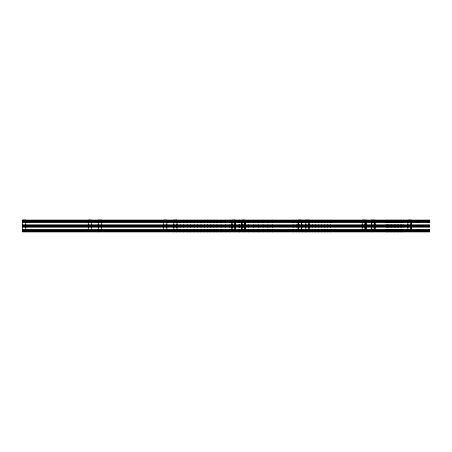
<?xml version="1.0" encoding="UTF-8"?>
<svg xmlns="http://www.w3.org/2000/svg" width="452" height="452" viewBox="0 0 452 452"><rect width="100%" height="100%" fill="white"/><g stroke="black" fill="none" stroke-linecap="round" stroke-linejoin="round"><path stroke-width="0.68" d="M22.6 220.107L25.741 220.107M88.304 220.107L91.451 220.107M98.468 220.107L101.615 220.107M163.686 220.107L166.828 220.107M173.85 220.107L176.992 220.107M232.04 220.107L235.486 220.107M241.86 220.107L245.199 220.107M298.19 220.107L301.427 220.107M305.806 220.107L309.015 220.107M362.538 220.107L366.267 220.107M371.764 220.107L375.081 220.107M408.049 220.107L411.495 220.107M22.6 220.689L429.4 220.689M22.6 221.277L418.01 221.277M419.829 221.277L429.394 221.277M22.6 221.864L429.4 221.864M22.6 222.452L429.4 222.452L429.4 220.096L22.6 220.096L22.6 231.904L429.4 231.904L429.4 229.548L22.6 229.548M22.6 224.819L429.4 224.819L429.4 227.181L22.6 227.181M22.6 225.412L429.4 225.412M22.6 226L418.01 226M419.829 226L429.394 226M22.6 226.588L429.4 226.588M22.6 230.136L429.4 230.136M22.6 230.723L418.01 230.723M419.829 230.723L429.394 230.723M22.6 231.311L429.4 231.311M428.993 220.096L428.993 220.689M428.993 221.864L428.993 222.452M428.993 224.819L428.993 225.412M428.993 226.588L428.993 227.181M428.993 229.548L428.993 230.136M428.993 231.311L428.993 231.904M428.937 220.689L428.937 221.864M428.937 225.412L428.937 226.588M428.937 230.136L428.937 231.311M419.829 220.689L419.829 221.864M419.829 225.412L419.829 226.588M419.829 230.136L419.829 231.311M418.01 220.689L418.01 221.864M418.01 225.412L418.01 226.588M418.01 230.136L418.01 231.311M417.552 220.689L417.552 221.864M417.552 225.412L417.552 226.588M417.552 230.136L417.552 231.311M411.495 222.186L411.495 224.966M411.495 227.045L411.495 229.819M411.388 222.186L411.388 224.966M411.388 227.045L411.388 229.819M411.235 222.186L411.235 224.966M411.235 227.045L411.235 229.819M411.083 222.186L411.083 224.966M411.083 227.045L411.083 229.819M410.93 222.452L410.93 224.819M410.93 227.181L410.93 229.548M407.896 222.452L407.896 224.819M407.896 227.181L407.896 229.548M403.596 221.864L403.596 222.452M403.596 229.548L403.596 230.136M403.167 220.096L403.167 222.452M403.167 224.819L403.167 227.181M403.167 229.548L403.167 231.904M401.67 220.096L401.67 222.452M401.67 224.819L401.67 227.181M401.67 229.548L401.67 231.904M400.184 220.096L400.184 220.689M400.184 221.864L400.184 222.452M400.184 224.819L400.184 225.412M400.184 226.588L400.184 227.181M400.184 229.548L400.184 230.136M400.184 231.311L400.184 231.904M400.11 220.689L400.11 221.864M400.11 225.412L400.11 226.588M400.11 230.136L400.11 231.311M398.709 220.096L398.709 220.689M398.709 221.864L398.709 222.452M398.709 224.819L398.709 225.412M398.709 226.588L398.709 227.181M398.709 229.548L398.709 230.136M398.709 231.311L398.709 231.904M398.636 220.689L398.636 221.864M398.636 225.412L398.636 226.588M398.636 230.136L398.636 231.311M397.246 220.096L397.246 222.452M397.246 224.819L397.246 227.181M397.246 229.548L397.246 231.904M395.799 220.096L395.799 220.689M395.799 221.864L395.799 222.452M395.799 224.819L395.799 225.412M395.799 226.588L395.799 227.181M395.799 229.548L395.799 230.136M395.799 231.311L395.799 231.904M395.72 220.689L395.72 221.864M395.72 225.412L395.72 226.588M395.72 230.136L395.72 231.311M394.37 220.096L394.37 220.689M394.37 221.864L394.37 222.452M394.37 224.819L394.37 225.412M394.37 226.588L394.37 227.181M394.37 229.548L394.37 230.136M394.37 231.311L394.37 231.904M394.285 220.689L394.285 221.864M394.285 225.412L394.285 226.588M394.285 230.136L394.285 231.311M392.957 220.096L392.957 220.689M392.957 221.864L392.957 222.452M392.957 224.819L392.957 225.412M392.957 226.588L392.957 227.181M392.957 229.548L392.957 230.136M392.957 231.311L392.957 231.904M392.867 220.689L392.867 221.864M392.867 225.412L392.867 226.588M392.867 230.136L392.867 231.311M391.562 220.096L391.562 220.689M391.562 221.864L391.562 222.452M391.562 224.819L391.562 225.412M391.562 226.588L391.562 227.181M391.562 229.548L391.562 230.136M391.562 231.311L391.562 231.904M391.466 220.689L391.466 221.864M391.466 225.412L391.466 226.588M391.466 230.136L391.466 231.311M390.183 220.096L390.183 220.689M390.183 221.864L390.183 222.452M390.183 224.819L390.183 225.412M390.183 226.588L390.183 227.181M390.183 229.548L390.183 230.136M390.183 231.311L390.183 231.904M390.087 220.689L390.087 221.864M390.087 225.412L390.087 226.588M390.087 230.136L390.087 231.311M388.827 220.096L388.827 220.689M388.827 221.864L388.827 222.452M388.827 224.819L388.827 225.412M388.827 226.588L388.827 227.181M388.827 229.548L388.827 230.136M388.827 231.311L388.827 231.904M388.726 220.689L388.726 221.864M388.726 225.412L388.726 226.588M388.726 230.136L388.726 231.311M387.488 220.096L387.488 220.689M387.488 221.864L387.488 222.452M387.488 224.819L387.488 225.412M387.488 226.588L387.488 227.181M387.488 229.548L387.488 230.136M387.488 231.311L387.488 231.904M387.381 220.689L387.381 221.864M387.381 225.412L387.381 226.588M387.381 230.136L387.381 231.311M387.036 221.864L387.036 222.452M387.036 229.548L387.036 230.136M386.217 220.096L386.217 220.689M386.217 221.864L386.217 222.452M386.217 224.819L386.217 225.412M386.217 226.588L386.217 227.181M386.217 229.548L386.217 230.136M386.217 231.311L386.217 231.904M386.115 220.689L386.115 221.864M386.115 225.412L386.115 226.588M386.115 230.136L386.115 231.311M375.081 222.186L375.081 224.966M375.081 227.045L375.081 229.819M374.787 222.186L374.787 224.966M374.787 227.045L374.787 229.819M374.499 222.186L374.499 224.966M374.499 227.045L374.499 229.819M374.205 222.452L374.205 224.819M374.205 227.181L374.205 229.548M371.764 222.186L371.764 224.966M371.764 227.045L371.764 229.819M371.465 220.096L371.465 220.689M371.465 221.864L371.465 225.412M371.465 226.588L371.465 230.136M371.465 231.311L371.465 231.904M366.267 222.186L366.267 224.966M366.267 227.045L366.267 229.819M365.854 222.186L365.854 224.966M365.854 227.045L365.854 229.819M365.561 222.186L365.561 224.966M365.561 227.045L365.561 229.819M365.267 222.186L365.267 224.966M365.267 227.045L365.267 229.819M365.171 220.689L365.171 221.864M365.171 225.412L365.171 226.588M365.171 230.136L365.171 231.311M364.979 222.452L364.979 224.819M364.979 227.181L364.979 229.548M362.244 222.452L362.244 224.819M362.244 227.181L362.244 229.548M331.288 221.864L331.288 222.452M331.288 229.548L331.288 230.136M330.525 220.096L330.525 220.689M330.525 221.864L330.525 222.452M330.525 224.819L330.525 225.412M330.525 226.588L330.525 227.181M330.525 229.548L330.525 230.136M330.525 231.311L330.525 231.904M330.423 220.689L330.423 221.864M330.423 225.412L330.423 226.588M330.423 230.136L330.423 231.311M327.666 220.096L327.666 222.452M327.666 224.819L327.666 227.181M327.666 229.548L327.666 231.904M324.734 220.096L324.734 222.452M324.734 224.819L324.734 227.181M324.734 229.548L324.734 231.904M321.734 220.096L321.734 222.452M321.734 224.819L321.734 227.181M321.734 229.548L321.734 231.904M318.666 220.096L318.666 220.689M318.666 221.864L318.666 222.452M318.666 224.819L318.666 225.412M318.666 226.588L318.666 227.181M318.666 229.548L318.666 230.136M318.666 231.311L318.666 231.904M318.603 220.689L318.603 221.864M318.603 225.412L318.603 226.588M318.603 230.136L318.603 231.311M315.541 220.096L315.541 220.689M315.541 221.864L315.541 222.452M315.541 224.819L315.541 225.412M315.541 226.588L315.541 227.181M315.541 229.548L315.541 230.136M315.541 231.311L315.541 231.904M315.496 220.689L315.496 221.864M315.496 225.412L315.496 226.588M315.496 230.136L315.496 231.311M312.383 220.096L312.383 222.452M312.383 224.819L312.383 227.181M312.383 229.548L312.383 231.904M309.191 220.096L309.191 222.452M309.191 224.819L309.191 227.181M309.191 229.548L309.191 231.904M309.015 222.186L308.982 224.966M308.982 227.045L308.942 229.819M308.908 222.452L308.908 224.819M308.908 227.181L308.908 229.548M305.976 220.096L305.976 222.452M305.976 224.819L305.976 227.181M305.976 229.548L305.976 231.904M305.772 222.452L305.772 224.819M305.772 227.181L305.772 229.548M305.467 220.096L305.456 220.689M305.473 221.864L305.467 222.452M305.467 224.819L305.456 225.412M305.467 226.588L305.456 227.181M305.473 229.548L305.467 230.136M305.467 231.311L305.456 231.904M302.75 220.096L302.75 222.452M302.75 224.819L302.75 227.181M302.75 229.548L302.75 231.904M301.427 222.186L301.427 224.966M301.427 227.045L301.427 229.819M301.32 222.186L301.331 224.966M301.331 227.045L301.32 229.819M299.54 220.096L299.54 222.452M299.54 224.819L299.54 227.181M299.54 229.548L299.54 231.904M299.173 220.689L299.173 221.864M299.173 225.412L299.173 226.588M299.173 230.136L299.173 231.311M298.297 222.186L298.297 224.966M298.297 227.045L298.297 229.819M298.247 222.186L298.247 224.966M298.247 227.045L298.247 229.819M298.19 222.186L298.19 224.966M298.19 227.045L298.19 229.819M296.342 220.096L296.342 222.452M296.342 224.819L296.342 227.181M296.342 229.548L296.342 231.904M293.15 220.096L293.15 222.452M293.15 224.819L293.15 227.181M293.15 229.548L293.15 231.904M292.851 221.864L292.851 222.452M292.851 229.548L292.851 230.136M272.579 220.096L272.579 222.452M272.579 224.819L272.579 227.181M272.579 229.548L272.579 231.904M272.285 221.864L272.285 222.452M272.285 229.548L272.285 230.136M267.844 220.096L267.844 222.452M267.844 224.819L267.844 227.181M267.844 229.548L267.844 231.904M263.047 220.096L263.047 222.452M263.047 224.819L263.047 227.181M263.047 229.548L263.047 231.904M258.222 220.096L258.222 222.452M258.222 224.819L258.222 227.181M258.222 229.548L258.222 231.904M253.397 220.096L253.397 222.452M253.397 224.819L253.397 227.181M253.397 229.548L253.397 231.904M248.583 220.096L248.583 220.689M248.583 221.864L248.583 222.452M248.583 224.819L248.583 225.412M248.583 226.588L248.583 227.181M248.583 229.548L248.583 230.136M248.583 231.311L248.583 231.904M248.56 220.689L248.56 221.864M248.56 225.412L248.56 226.588M248.56 230.136L248.56 231.311M245.199 222.186L245.199 224.966M245.199 227.045L245.199 229.819M245.046 222.186L245.046 224.966M245.046 227.045L245.046 229.819M244.894 222.186L244.894 224.966M244.894 227.045L244.894 229.819M244.741 222.452L244.741 224.819M244.741 227.181L244.741 229.548M243.809 220.096L243.809 222.452M243.809 224.819L243.809 227.181M243.809 229.548L243.809 231.904M242.012 222.186L242.012 224.966M242.012 227.045L242.012 229.819M241.86 222.186L241.86 224.966M241.86 227.045L241.86 229.819M241.707 222.452L241.707 224.819M241.707 227.181L241.707 229.548M239.458 220.096L239.458 220.689M239.464 221.864L239.458 222.452M239.458 224.819L239.458 225.412M239.458 226.588L239.458 227.181M239.458 229.548L239.464 230.136M239.458 231.311L239.458 231.904M239.085 220.096L239.085 222.452M239.085 224.819L239.085 227.181M239.085 229.548L239.085 231.904M235.486 222.186L235.486 224.966M235.486 227.045L235.486 229.819M235.379 222.186L235.379 224.966M235.379 227.045L235.379 229.819M235.226 222.186L235.226 224.966M235.226 227.045L235.226 229.819M235.074 222.186L235.074 224.966M235.074 227.045L235.074 229.819M234.921 222.452L234.921 224.819M234.921 227.181L234.921 229.548M234.435 220.096L234.435 222.452M234.435 224.819L234.435 227.181M234.435 229.548L234.435 231.904M233.17 220.689L233.17 221.864M233.17 225.412L233.17 226.588M233.17 230.136L233.17 231.311M232.04 222.186L232.04 224.966M232.04 227.045L232.04 229.819M231.887 222.452L231.887 224.819M231.887 227.181L231.887 229.548M229.882 220.096L229.882 220.689M229.882 221.864L229.882 222.452M229.882 224.819L229.882 225.412M229.882 226.588L229.882 227.181M229.882 229.548L229.882 230.136M229.882 231.311L229.882 231.904M229.814 220.689L229.814 221.864M229.814 225.412L229.814 226.588M229.814 230.136L229.814 231.311M225.441 220.096L225.441 220.689M225.441 221.864L225.441 222.452M225.441 224.819L225.441 225.412M225.441 226.588L225.441 227.181M225.441 229.548L225.441 230.136M225.441 231.311L225.441 231.904M225.362 220.689L225.362 221.864M225.362 225.412L225.362 226.588M225.362 230.136L225.362 231.311M221.124 220.096L221.124 220.689M221.124 221.864L221.124 222.452M221.124 224.819L221.124 225.412M221.124 226.588L221.124 227.181M221.124 229.548L221.124 230.136M221.124 231.311L221.124 231.904M221.034 220.689L221.034 221.864M221.034 225.412L221.034 226.588M221.034 230.136L221.034 231.311M217.796 221.864L217.796 222.452M217.796 229.548L217.796 230.136M216.994 220.096L216.994 220.689M216.994 221.864L216.994 222.452M216.994 224.819L216.994 225.412M216.994 226.588L216.994 227.181M216.994 229.548L216.994 230.136M216.994 231.311L216.994 231.904M216.898 220.689L216.898 221.864M216.898 225.412L216.898 226.588M216.898 230.136L216.898 231.311M213.915 220.096L213.915 220.689M213.915 221.864L213.915 222.452M213.915 224.819L213.915 225.412M213.915 226.588L213.915 227.181M213.915 229.548L213.915 230.136M213.915 231.311L213.915 231.904M213.819 220.689L213.819 221.864M213.819 225.412L213.819 226.588M213.819 230.136L213.819 231.311M210.79 220.096L210.79 220.689M210.79 221.864L210.79 222.452M210.79 224.819L210.79 225.412M210.79 226.588L210.79 227.181M210.79 229.548L210.79 230.136M210.79 231.311L210.79 231.904M210.705 220.689L210.705 221.864M210.705 225.412L210.705 226.588M210.705 230.136L210.705 231.311M207.592 220.096L207.592 222.452M207.592 224.819L207.592 227.181M207.592 229.548L207.592 231.904M204.321 220.096L204.321 220.689M204.321 221.864L204.321 222.452M204.321 224.819L204.321 225.412M204.321 226.588L204.321 227.181M204.321 229.548L204.321 230.136M204.321 231.311L204.321 231.904M204.253 220.689L204.253 221.864M204.253 225.412L204.253 226.588M204.253 230.136L204.253 231.311M200.993 220.096L200.993 222.452M200.993 224.819L200.993 227.181M200.993 229.548L200.993 231.904M197.609 220.096L197.609 222.452M197.609 224.819L197.609 227.181M197.609 229.548L197.609 231.904M194.179 220.096L194.179 222.452M194.179 224.819L194.179 227.181M194.179 229.548L194.179 231.904M190.71 220.096L190.71 222.452M190.71 224.819L190.71 227.181M190.71 229.548L190.71 231.904M187.213 220.096L187.213 222.452M187.213 224.819L187.213 227.181M187.213 229.548L187.213 231.904M183.687 220.096L183.687 222.452M183.687 224.819L183.687 227.181M183.687 229.548L183.687 231.904M180.15 220.096L180.15 222.452M180.15 224.819L180.15 227.181M180.15 229.548L180.15 231.904M176.992 222.186L176.992 224.966M176.992 227.045L176.992 229.819M176.585 220.096L176.585 222.452M176.585 224.819L176.585 227.181M176.585 229.548L176.585 231.904M173.85 222.186L173.85 224.966M173.85 227.045L173.85 229.819M173.461 220.096L173.461 220.689M173.461 221.864L173.461 222.452M173.461 224.819L173.461 225.412M173.461 226.588L173.461 227.181M173.461 229.548L173.461 230.136M173.461 231.311L173.461 231.904M167.172 220.689L167.172 221.864M167.172 225.412L167.172 226.588M167.172 230.136L167.172 231.311M166.828 222.186L166.828 224.966M166.828 227.045L166.828 229.819M163.686 222.186L163.686 224.966M163.686 227.045L163.686 229.819M101.615 222.186L101.615 224.966M101.615 227.045L101.615 229.819M98.468 222.186L98.468 224.966M98.468 227.045L98.468 229.819M98.027 220.096L98.027 220.689M98.027 221.864L98.027 222.452M98.027 224.819L98.027 225.412M98.027 226.588L98.027 227.181M98.027 229.548L98.027 230.136M98.027 231.311L98.027 231.904M91.745 220.689L91.745 221.864M91.745 225.412L91.745 226.588M91.745 230.136L91.745 231.311M91.451 222.186L91.451 224.966M91.451 227.045L91.451 229.819M88.304 222.186L88.304 224.966M88.304 227.045L88.304 229.819M25.741 222.186L25.741 224.966M25.741 227.045L25.741 229.819"/></g></svg>
